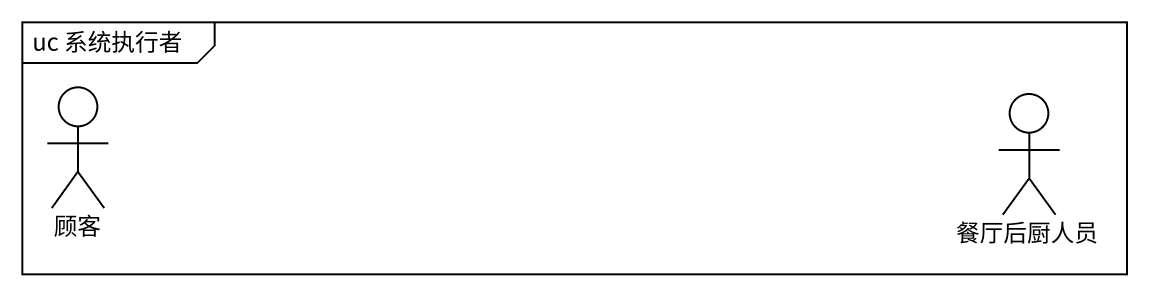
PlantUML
@startuml
mainframe uc 系统执行者
actor 顾客
actor 餐厅后厨人员
@enduml
